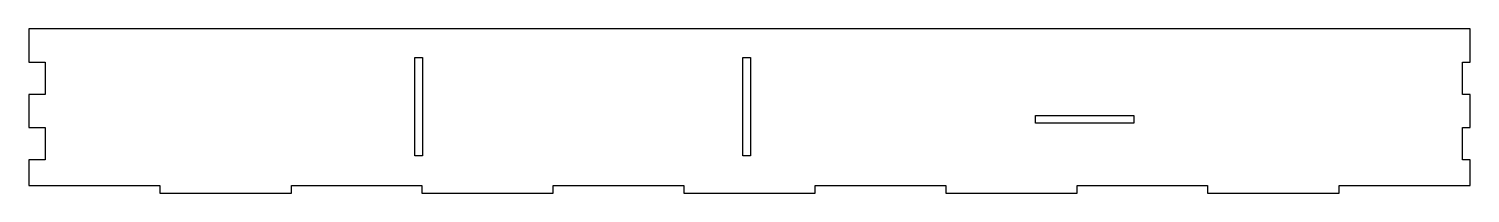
# Model space of a CAD drawing. Header units: millimetres. Extents: x -300 to 259, y -3 to 61.
import ezdxf

# ---------------------------------------------------------------- set-up
doc = ezdxf.new("R2010")
doc.units = ezdxf.units.MM
doc.layers.get('0').update_dxf_attribs({"linetype": 'CONTINUOUS'})

msp = doc.modelspace()

# ---------------------------------------------------------------- linework, layer by layer
for points in [[(-293.632, 35.306), (-299.9105, 35.306), (-299.9105, 22.3944), (-293.632, 22.3944), (-293.632, 9.906), (-299.9105, 9.906), (-299.9105, 0), (-249.1105, 0), (-249.1105, -3.0056), (-198.0988, -3.0056), (-198.0988, 0), (-147.5105, 0), (-147.5105, -3.0056), (-96.4988, -3.0056), (-96.4988, 0), (-45.9105, 0), (-45.9105, -3.0056), (5.1012, -3.0056), (5.1012, 0), (55.6895, 0), (55.6895, -3.0056), (106.7012, -3.0056), (106.7012, 0), (157.2895, 0), (157.2895, -3.0056), (208.3012, -3.0056), (208.3012, 0), (259.1012, 0), (259.1012, 9.906), (256.0955, 9.906), (256.0955, 22.3944), (259.1012, 22.3944), (259.1012, 35.306), (256.0955, 35.306), (256.0955, 47.7944), (259.1012, 47.7944), (259.1012, 60.706), (-299.9105, 60.706), (-299.9105, 47.7944), (-293.632, 47.7944)], [(-150.1697, 49.5438), (-147.1652, 49.5438), (-147.1652, 11.4238), (-150.1697, 11.4238)], [(-19.9895, 49.5438), (-19.9895, 11.4238), (-22.9945, 11.4238), (-22.9945, 49.5438)], [(90.5354, 24.0989), (90.5354, 27.1034), (128.6554, 27.1034), (128.6554, 24.0989)]]:
    msp.add_lwpolyline(points, close=True)

doc.saveas('drawing.dxf')
